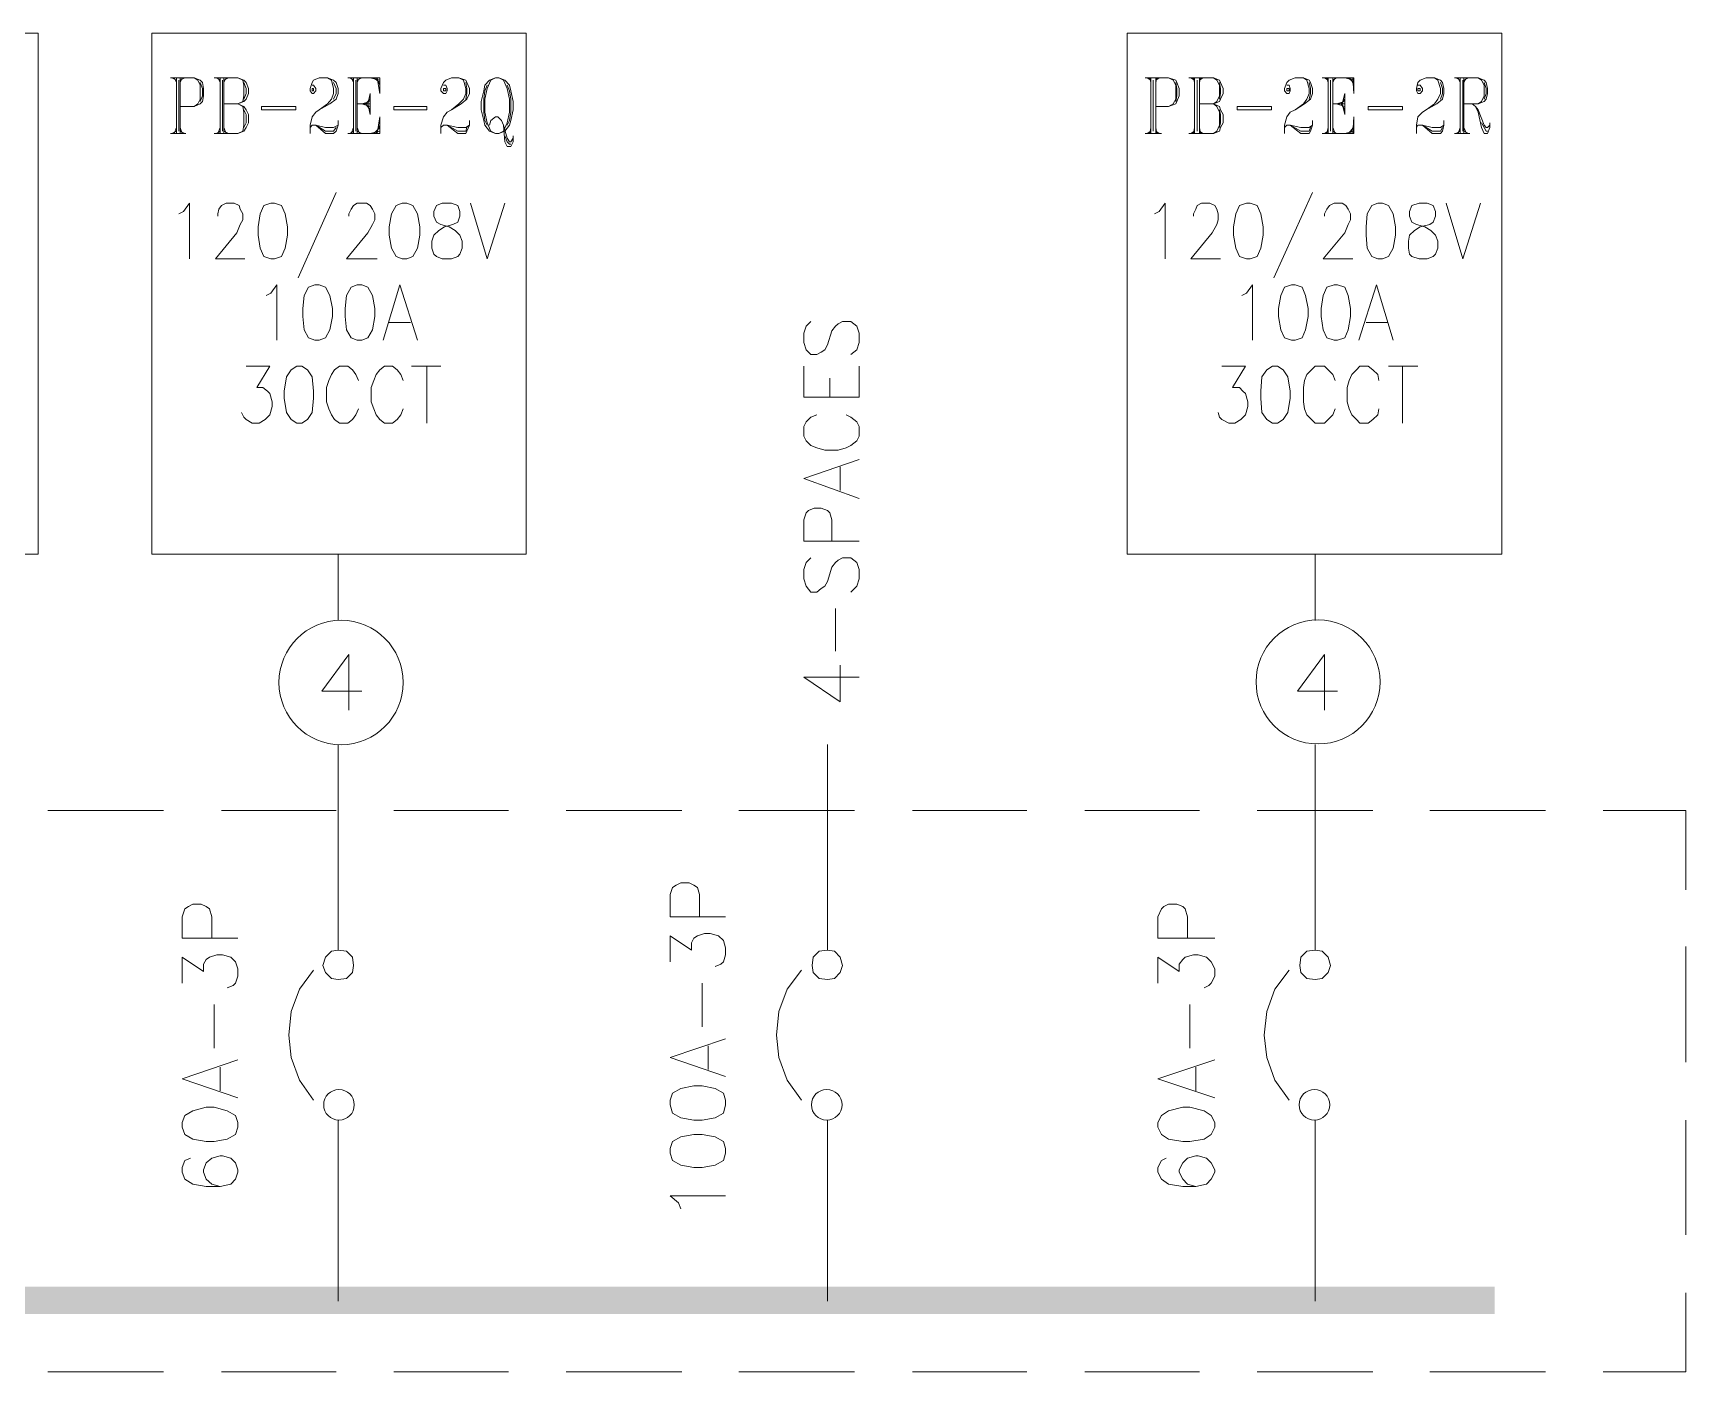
# Model space of a CAD drawing. Header units: inches. Extents: x 0.9 to 46, y 0.8 to 32.4.
# Drawn here: x 39.515 to 41.848, y 14.145 to 16.033 of the extents above; entities that cross this region are included whole.
import ezdxf

# ---------------------------------------------------------------- set-up
doc = ezdxf.new("R2010")
doc.units = ezdxf.units.IN
doc.header["$MEASUREMENT"] = 0
doc.layers.add('PDF_Geometry', color=7, linetype='Continuous')
doc.layers.add('PDF_Solid Fills', color=7, linetype='Continuous')

msp = doc.modelspace()

# ---------------------------------------------------------------- linework, layer by layer
at = {"layer": 'PDF_Geometry', "lineweight": 9}
for points in [[(38.9942, 16.033), (38.9942, 15.2981), (39.5226, 15.2981), (39.5226, 16.033)], [(39.6827, 16.033), (39.6827, 15.2981), (40.2111, 15.2981), (40.2111, 16.033)], [(41.0591, 16.033), (41.0591, 15.2981), (41.5875, 15.2981), (41.5875, 16.033)], [(39.9092, 15.9514), (39.9109, 15.9514), (39.9109, 15.9547), (39.9092, 15.9547)], [(40.0943, 15.9514), (40.0976, 15.9514), (40.0976, 15.9547), (40.0943, 15.9547)], [(40.1677, 15.9697), (40.1594, 15.9664), (40.1527, 15.9597), (40.1511, 15.9514), (40.1476, 15.9364), (40.1476, 15.9247), (40.1511, 15.9097), (40.1527, 15.903), (40.1594, 15.8947), (40.1677, 15.8914), (40.1725, 15.8914), (40.1811, 15.8947), (40.1875, 15.903), (40.1894, 15.9097), (40.1926, 15.9247), (40.1926, 15.9364), (40.1894, 15.9514), (40.1875, 15.9597), (40.1811, 15.9664), (40.1725, 15.9697)], [(41.2844, 15.9514), (41.2877, 15.9514), (41.2877, 15.9547), (41.2844, 15.9547)], [(41.4691, 15.9514), (41.4725, 15.9514), (41.4725, 15.9547), (41.4691, 15.9547)], [(39.886, 15.9247), (39.8375, 15.9247), (39.8375, 15.9297), (39.886, 15.9297)], [(39.9909, 15.918), (39.9877, 15.933), (39.9909, 15.948)], [(40.071, 15.9247), (40.0244, 15.9247), (40.0244, 15.9297), (40.071, 15.9297)], [(41.2627, 15.9247), (41.2142, 15.9247), (41.2142, 15.9297), (41.2627, 15.9297)], [(41.3661, 15.918), (41.3626, 15.933), (41.3661, 15.948)], [(41.4474, 15.9247), (41.3992, 15.9247), (41.3992, 15.9297), (41.4474, 15.9297)], [(39.8509, 15.793), (39.841, 15.7897), (39.8359, 15.778), (39.8327, 15.7597), (39.8327, 15.748), (39.8359, 15.7297), (39.841, 15.7181), (39.8509, 15.7147), (39.856, 15.7147), (39.8659, 15.7181), (39.871, 15.7297), (39.8742, 15.748), (39.8742, 15.7597), (39.871, 15.778), (39.8659, 15.7897), (39.856, 15.793)], [(40.0359, 15.793), (40.0276, 15.7897), (40.0209, 15.778), (40.0177, 15.7597), (40.0177, 15.748), (40.0209, 15.7297), (40.0276, 15.7181), (40.0359, 15.7147), (40.0426, 15.7147), (40.0509, 15.7181), (40.0576, 15.7297), (40.0608, 15.748), (40.0608, 15.7597), (40.0576, 15.778), (40.0509, 15.7897), (40.0426, 15.793)], [(40.0927, 15.793), (40.0844, 15.7897), (40.0809, 15.7814), (40.0809, 15.7747), (40.0844, 15.7664), (40.0908, 15.763), (40.1026, 15.7597), (40.1109, 15.7547), (40.1176, 15.748), (40.1208, 15.7397), (40.1208, 15.7297), (40.1176, 15.7214), (40.1144, 15.7181), (40.1058, 15.7147), (40.0927, 15.7147), (40.0844, 15.7181), (40.0809, 15.7214), (40.0777, 15.7297), (40.0777, 15.7397), (40.0809, 15.748), (40.0876, 15.7547), (40.0959, 15.7597), (40.1077, 15.763), (40.1144, 15.7664), (40.1176, 15.7747), (40.1176, 15.7814), (40.1144, 15.7897), (40.1058, 15.793)], [(41.2276, 15.793), (41.2177, 15.7897), (41.2126, 15.778), (41.2091, 15.7597), (41.2091, 15.748), (41.2126, 15.7297), (41.2177, 15.7181), (41.2276, 15.7147), (41.2327, 15.7147), (41.2426, 15.7181), (41.2477, 15.7297), (41.2509, 15.748), (41.2509, 15.7597), (41.2477, 15.778), (41.2426, 15.7897), (41.2327, 15.793)], [(41.4126, 15.793), (41.4043, 15.7897), (41.3977, 15.778), (41.3961, 15.7597), (41.3961, 15.748), (41.3977, 15.7297), (41.4043, 15.7181), (41.4126, 15.7147), (41.4193, 15.7147), (41.4276, 15.7181), (41.4343, 15.7297), (41.4375, 15.748), (41.4375, 15.7597), (41.4343, 15.778), (41.4276, 15.7897), (41.4193, 15.793)], [(41.471, 15.793), (41.4608, 15.7897), (41.4576, 15.7814), (41.4576, 15.7747), (41.4608, 15.7664), (41.4675, 15.763), (41.4793, 15.7597), (41.4876, 15.7547), (41.4943, 15.748), (41.4975, 15.7397), (41.4975, 15.7297), (41.4943, 15.7214), (41.4908, 15.7181), (41.4825, 15.7147), (41.471, 15.7147), (41.4608, 15.7181), (41.4576, 15.7214), (41.456, 15.7297), (41.456, 15.7397), (41.4576, 15.748), (41.4643, 15.7547), (41.4726, 15.7597), (41.486, 15.763), (41.4908, 15.7664), (41.4943, 15.7747), (41.4943, 15.7814), (41.4908, 15.7897), (41.4825, 15.793)], [(39.9128, 15.678), (39.9041, 15.6747), (39.8978, 15.6631), (39.8958, 15.6447), (39.8958, 15.6331), (39.8978, 15.6147), (39.9041, 15.603), (39.9128, 15.5997), (39.9191, 15.5997), (39.9278, 15.603), (39.9341, 15.6147), (39.9376, 15.6331), (39.9376, 15.6447), (39.9341, 15.6631), (39.9278, 15.6747), (39.9191, 15.678)], [(39.9727, 15.678), (39.9641, 15.6747), (39.9577, 15.6631), (39.9558, 15.6447), (39.9558, 15.6331), (39.9577, 15.6147), (39.9641, 15.603), (39.9727, 15.5997), (39.9791, 15.5997), (39.9877, 15.603), (39.9941, 15.6147), (39.9976, 15.6331), (39.9976, 15.6447), (39.9941, 15.6631), (39.9877, 15.6747), (39.9791, 15.678)], [(41.2908, 15.678), (41.2809, 15.6747), (41.2758, 15.6631), (41.2726, 15.6447), (41.2726, 15.6331), (41.2758, 15.6147), (41.2809, 15.603), (41.2908, 15.5997), (41.2959, 15.5997), (41.3058, 15.603), (41.3109, 15.6147), (41.3144, 15.6331), (41.3144, 15.6447), (41.3109, 15.6631), (41.3058, 15.6747), (41.2959, 15.678)], [(41.3511, 15.678), (41.3409, 15.6747), (41.3358, 15.6631), (41.3326, 15.6447), (41.3326, 15.6331), (41.3358, 15.6147), (41.3409, 15.603), (41.3511, 15.5997), (41.3559, 15.5997), (41.3661, 15.603), (41.3708, 15.6147), (41.3744, 15.6331), (41.3744, 15.6447), (41.3708, 15.6631), (41.3661, 15.6747), (41.3559, 15.678)], [(39.8876, 15.5631), (39.8793, 15.5581), (39.8726, 15.5481), (39.8694, 15.5281), (39.8694, 15.518), (39.8726, 15.498), (39.8793, 15.488), (39.8876, 15.483), (39.8943, 15.483), (39.9026, 15.488), (39.9092, 15.498), (39.9108, 15.518), (39.9108, 15.5281), (39.9092, 15.5481), (39.9026, 15.5581), (39.8943, 15.5631)], [(41.2643, 15.5631), (41.256, 15.5581), (41.2493, 15.5481), (41.2477, 15.5281), (41.2477, 15.518), (41.2493, 15.498), (41.256, 15.488), (41.2643, 15.483), (41.271, 15.483), (41.2793, 15.488), (41.286, 15.498), (41.2892, 15.518), (41.2892, 15.5281), (41.286, 15.5481), (41.2793, 15.5581), (41.271, 15.5631)], [(39.9459, 14.7397), (39.9361, 14.7381), (39.9278, 14.7297), (39.9242, 14.7181), (39.9278, 14.7081), (39.9361, 14.6997), (39.9459, 14.6981), (39.9577, 14.6997), (39.966, 14.7081), (39.9676, 14.7181), (39.966, 14.7297), (39.9577, 14.7381)], [(40.6361, 14.7397), (40.6243, 14.7381), (40.616, 14.7297), (40.6144, 14.7181), (40.616, 14.7081), (40.6243, 14.6997), (40.6361, 14.6981), (40.646, 14.6997), (40.6542, 14.7081), (40.6574, 14.7181), (40.6542, 14.7297), (40.646, 14.7381)], [(41.3243, 14.7397), (41.3125, 14.7381), (41.3042, 14.7297), (41.3026, 14.7181), (41.3042, 14.7081), (41.3125, 14.6997), (41.3243, 14.6981), (41.3342, 14.6997), (41.3425, 14.7081), (41.346, 14.7181), (41.3425, 14.7297), (41.3342, 14.7381)], [(40.4143, 14.5214), (40.4175, 14.5097), (40.4293, 14.5031), (40.4475, 14.4997), (40.4593, 14.4997), (40.4775, 14.5031), (40.4893, 14.5097), (40.4925, 14.5214), (40.4925, 14.5281), (40.4893, 14.5381), (40.4775, 14.5447), (40.4593, 14.5481), (40.4475, 14.5481), (40.4293, 14.5447), (40.4175, 14.5381), (40.4143, 14.5281)], [(39.7258, 14.4898), (39.7293, 14.4797), (39.7408, 14.4731), (39.7593, 14.4697), (39.7708, 14.4697), (39.7893, 14.4731), (39.8011, 14.4797), (39.8043, 14.4898), (39.8043, 14.4964), (39.8011, 14.5064), (39.7893, 14.5131), (39.7708, 14.5181), (39.7593, 14.5181), (39.7408, 14.5131), (39.7293, 14.5064), (39.7258, 14.4964)], [(41.1025, 14.4898), (41.1076, 14.4797), (41.1175, 14.4731), (41.1376, 14.4697), (41.1475, 14.4697), (41.1676, 14.4731), (41.1775, 14.4797), (41.1826, 14.4898), (41.1826, 14.4964), (41.1775, 14.5064), (41.1676, 14.5131), (41.1475, 14.5181), (41.1376, 14.5181), (41.1175, 14.5131), (41.1076, 14.5064), (41.1025, 14.4964)], [(40.4143, 14.4531), (40.4175, 14.4431), (40.4293, 14.4364), (40.4475, 14.4331), (40.4593, 14.4331), (40.4775, 14.4364), (40.4893, 14.4431), (40.4925, 14.4531), (40.4925, 14.4597), (40.4893, 14.4697), (40.4775, 14.4764), (40.4593, 14.4797), (40.4475, 14.4797), (40.4293, 14.4764), (40.4175, 14.4697), (40.4143, 14.4597)]]:
    msp.add_lwpolyline(points, close=True, dxfattribs=at)
for points in [[(39.7092, 15.9697), (39.7427, 15.9697), (39.751, 15.9664), (39.7542, 15.9631), (39.7558, 15.9547), (39.7558, 15.9447), (39.7542, 15.9364), (39.751, 15.933), (39.7427, 15.9297), (39.7226, 15.9297)], [(39.7108, 15.9697), (39.7175, 15.9664)], [(39.7143, 15.9697), (39.7175, 15.9631)], [(39.7175, 15.9697), (39.7175, 15.8914)], [(39.721, 15.9664), (39.721, 15.8947)], [(39.7226, 15.9697), (39.7226, 15.8914)], [(39.7258, 15.9697), (39.7226, 15.9631)], [(39.7293, 15.9697), (39.7226, 15.9664)], [(39.7427, 15.9697), (39.7475, 15.9664), (39.751, 15.9597), (39.751, 15.9397), (39.7475, 15.933), (39.7427, 15.9297)], [(39.751, 15.9631), (39.7542, 15.9547), (39.7542, 15.9447), (39.751, 15.9364)], [(39.7708, 15.9697), (39.8043, 15.9697), (39.8126, 15.9664), (39.8161, 15.9631), (39.8193, 15.9547), (39.8193, 15.948), (39.8161, 15.9397), (39.8126, 15.9364), (39.8043, 15.933), (39.8126, 15.9297), (39.8161, 15.9247), (39.8193, 15.918), (39.8193, 15.9064), (39.8161, 15.8997), (39.8126, 15.8947), (39.8043, 15.8914), (39.7708, 15.8914)], [(39.7743, 15.9697), (39.7794, 15.9664)], [(39.7759, 15.9697), (39.7794, 15.9631)], [(39.7794, 15.9697), (39.7794, 15.8914)], [(39.7826, 15.9664), (39.7826, 15.8947)], [(39.7842, 15.9697), (39.7842, 15.8914)], [(39.8043, 15.9697), (39.811, 15.9664), (39.8126, 15.9597), (39.8126, 15.9447), (39.811, 15.9364), (39.8043, 15.933), (39.7842, 15.933)], [(39.7877, 15.9697), (39.7842, 15.9631)], [(39.7909, 15.9697), (39.7842, 15.9664)], [(39.8126, 15.9631), (39.8161, 15.9547), (39.8161, 15.948), (39.8126, 15.9397)], [(39.9092, 15.9597), (39.9108, 15.9597), (39.9144, 15.9547), (39.9144, 15.9514), (39.9108, 15.948), (39.9092, 15.948), (39.9061, 15.9514), (39.9061, 15.9547), (39.9092, 15.9631), (39.9108, 15.9664), (39.9191, 15.9697), (39.9309, 15.9697), (39.9392, 15.9664), (39.9428, 15.9631), (39.9459, 15.9547), (39.9459, 15.948), (39.9428, 15.9397), (39.9341, 15.933), (39.9191, 15.9247), (39.9144, 15.9214), (39.9092, 15.9147), (39.9061, 15.903), (39.9061, 15.8914)], [(39.9309, 15.9697), (39.9361, 15.9664), (39.9392, 15.9547), (39.9392, 15.948), (39.9361, 15.9397), (39.9309, 15.933), (39.9191, 15.9247)], [(39.9392, 15.9631), (39.9428, 15.9547), (39.9428, 15.948), (39.9392, 15.9397)], [(39.9593, 15.9697), (40.0043, 15.9697), (40.0043, 15.948), (40.0008, 15.9697)], [(39.9625, 15.9697), (39.9676, 15.9664)], [(39.9641, 15.9697), (39.9676, 15.9631)], [(39.9676, 15.9697), (39.9676, 15.8914)], [(39.9708, 15.9664), (39.9708, 15.8947)], [(39.9727, 15.9697), (39.9727, 15.8914)], [(39.9759, 15.9697), (39.9727, 15.9631)], [(39.9791, 15.9697), (39.9727, 15.9664)], [(39.9909, 15.9697), (40.0043, 15.9664)], [(39.996, 15.9697), (40.0043, 15.9631)], [(39.9992, 15.9697), (40.0043, 15.9597)], [(40.0943, 15.9597), (40.0975, 15.9597), (40.0994, 15.9547), (40.0994, 15.9514), (40.0975, 15.948), (40.0943, 15.948), (40.0908, 15.9514), (40.0908, 15.9547), (40.0943, 15.9631), (40.0975, 15.9664), (40.1058, 15.9697), (40.116, 15.9697), (40.1259, 15.9664), (40.1275, 15.9631), (40.131, 15.9547), (40.131, 15.948), (40.1275, 15.9397), (40.1192, 15.933), (40.1058, 15.9247), (40.0994, 15.9214), (40.0943, 15.9147), (40.0908, 15.903), (40.0908, 15.8914)], [(40.116, 15.9697), (40.1227, 15.9664), (40.1259, 15.9547), (40.1259, 15.948), (40.1227, 15.9397), (40.116, 15.933), (40.1058, 15.9247)], [(40.1259, 15.9631), (40.1275, 15.9547), (40.1275, 15.948), (40.1259, 15.9397)], [(40.1559, 15.9597), (40.1527, 15.9514), (40.1511, 15.9397), (40.1511, 15.9214), (40.1527, 15.9097), (40.1559, 15.903)], [(40.1677, 15.9697), (40.161, 15.9664), (40.1559, 15.9547), (40.1527, 15.9397), (40.1527, 15.9214), (40.1559, 15.9064), (40.161, 15.8947), (40.1677, 15.8914)], [(40.1725, 15.8914), (40.1792, 15.8947), (40.1843, 15.9064), (40.1875, 15.9214), (40.1875, 15.9397), (40.1843, 15.9547), (40.1792, 15.9664), (40.1725, 15.9697)], [(40.1843, 15.903), (40.1875, 15.9097), (40.1894, 15.9214), (40.1894, 15.9397), (40.1875, 15.9514), (40.1843, 15.9597)], [(41.0843, 15.9697), (41.1175, 15.9697), (41.1277, 15.9664), (41.1293, 15.9631), (41.1325, 15.9547), (41.1325, 15.9447), (41.1293, 15.9364), (41.1277, 15.933), (41.1175, 15.9297), (41.0993, 15.9297)], [(41.0875, 15.9697), (41.0926, 15.9664)], [(41.091, 15.9697), (41.0926, 15.9631)], [(41.0926, 15.9697), (41.0926, 15.8914)], [(41.0958, 15.9664), (41.0958, 15.8947)], [(41.0993, 15.9697), (41.0993, 15.8914)], [(41.1009, 15.9697), (41.0993, 15.9631)], [(41.1041, 15.9697), (41.0993, 15.9664)], [(41.1175, 15.9697), (41.1242, 15.9664), (41.1277, 15.9597), (41.1277, 15.9397), (41.1242, 15.933), (41.1175, 15.9297)], [(41.1277, 15.9631), (41.1293, 15.9547), (41.1293, 15.9447), (41.1277, 15.9364)], [(41.1459, 15.9697), (41.181, 15.9697), (41.1893, 15.9664), (41.1909, 15.9631), (41.1944, 15.9547), (41.1944, 15.948), (41.1909, 15.9397), (41.1893, 15.9364), (41.181, 15.933), (41.1893, 15.9297), (41.1909, 15.9247), (41.1944, 15.918), (41.1944, 15.9064), (41.1909, 15.8997), (41.1893, 15.8947), (41.181, 15.8914), (41.1459, 15.8914)], [(41.1491, 15.9697), (41.1542, 15.9664)], [(41.1526, 15.9697), (41.1542, 15.9631)], [(41.1542, 15.9697), (41.1542, 15.8914)], [(41.1577, 15.9664), (41.1577, 15.8947)], [(41.1609, 15.9697), (41.1609, 15.8914)], [(41.181, 15.9697), (41.1858, 15.9664), (41.1893, 15.9597), (41.1893, 15.9447), (41.1858, 15.9364), (41.181, 15.933), (41.1609, 15.933)], [(41.1625, 15.9697), (41.1609, 15.9631)], [(41.166, 15.9697), (41.1609, 15.9664)], [(41.1893, 15.9631), (41.1909, 15.9547), (41.1909, 15.948), (41.1893, 15.9397)], [(41.2844, 15.9597), (41.2876, 15.9597), (41.2892, 15.9547), (41.2892, 15.9514), (41.2876, 15.948), (41.2844, 15.948), (41.2809, 15.9514), (41.2809, 15.9547), (41.2844, 15.9631), (41.2876, 15.9664), (41.2959, 15.9697), (41.3077, 15.9697), (41.316, 15.9664), (41.3176, 15.9631), (41.3208, 15.9547), (41.3208, 15.948), (41.3176, 15.9397), (41.3093, 15.933), (41.2959, 15.9247), (41.2892, 15.9214), (41.2844, 15.9147), (41.2809, 15.903), (41.2809, 15.8914)], [(41.3077, 15.9697), (41.3125, 15.9664), (41.316, 15.9547), (41.316, 15.948), (41.3125, 15.9397), (41.3077, 15.933), (41.2959, 15.9247)], [(41.316, 15.9631), (41.3176, 15.9547), (41.3176, 15.948), (41.316, 15.9397)], [(41.3342, 15.9697), (41.3791, 15.9697), (41.3791, 15.948), (41.3776, 15.9697)], [(41.3377, 15.9697), (41.3425, 15.9664)], [(41.3409, 15.9697), (41.3425, 15.9631)], [(41.3425, 15.9697), (41.3425, 15.8914)], [(41.346, 15.9664), (41.346, 15.8947)], [(41.3492, 15.9697), (41.3492, 15.8914)], [(41.3527, 15.9697), (41.3492, 15.9631)], [(41.3543, 15.9697), (41.3492, 15.9664)], [(41.3661, 15.9697), (41.3791, 15.9664)], [(41.3708, 15.9697), (41.3791, 15.9631)], [(41.3744, 15.9697), (41.3791, 15.9597)], [(41.4691, 15.9597), (41.4726, 15.9597), (41.4758, 15.9547), (41.4758, 15.9514), (41.4726, 15.948), (41.4691, 15.948), (41.4675, 15.9514), (41.4675, 15.9547), (41.4691, 15.9631), (41.4726, 15.9664), (41.4809, 15.9697), (41.4927, 15.9697), (41.501, 15.9664), (41.5042, 15.9631), (41.5058, 15.9547), (41.5058, 15.948), (41.5042, 15.9397), (41.4959, 15.933), (41.4809, 15.9247), (41.4758, 15.9214), (41.4691, 15.9147), (41.4675, 15.903), (41.4675, 15.8914)], [(41.4927, 15.9697), (41.4975, 15.9664), (41.501, 15.9547), (41.501, 15.948), (41.4975, 15.9397), (41.4927, 15.933), (41.4809, 15.9247)], [(41.501, 15.9631), (41.5042, 15.9547), (41.5042, 15.948), (41.501, 15.9397)], [(41.5208, 15.9697), (41.5543, 15.9697), (41.5626, 15.9664), (41.5658, 15.9631), (41.5677, 15.9547), (41.5677, 15.948), (41.5658, 15.9397), (41.5626, 15.9364), (41.5543, 15.933), (41.5342, 15.933)], [(41.5227, 15.9697), (41.5291, 15.9664)], [(41.5259, 15.9697), (41.5291, 15.9631)], [(41.5291, 15.9697), (41.5291, 15.8914)], [(41.5326, 15.9664), (41.5326, 15.8947)], [(41.5342, 15.9697), (41.5342, 15.8914)], [(41.5377, 15.9697), (41.5342, 15.9631)], [(41.5409, 15.9697), (41.5342, 15.9664)], [(41.5543, 15.9697), (41.5591, 15.9664), (41.5626, 15.9597), (41.5626, 15.9447), (41.5591, 15.9364), (41.5543, 15.933)], [(41.5626, 15.9631), (41.5658, 15.9547), (41.5658, 15.948), (41.5626, 15.9397)], [(39.8043, 15.933), (39.811, 15.9297), (39.8126, 15.9214), (39.8126, 15.903), (39.811, 15.8947), (39.8043, 15.8914)], [(39.9727, 15.933), (39.9909, 15.933)], [(39.9909, 15.9364), (39.9791, 15.933), (39.9909, 15.9297)], [(39.9909, 15.9397), (39.9842, 15.933), (39.9909, 15.9247)], [(41.181, 15.933), (41.1858, 15.9297), (41.1893, 15.9214), (41.1893, 15.903), (41.1858, 15.8947), (41.181, 15.8914)], [(41.3492, 15.933), (41.3661, 15.933)], [(41.3661, 15.9364), (41.3543, 15.933), (41.3661, 15.9297)], [(41.3661, 15.9397), (41.361, 15.933), (41.3661, 15.9247)], [(41.546, 15.933), (41.5508, 15.9297), (41.5543, 15.9214), (41.5591, 15.8997), (41.5626, 15.8914), (41.5677, 15.8914), (41.5709, 15.8997), (41.5709, 15.9064)], [(41.5508, 15.9297), (41.5543, 15.9247), (41.5626, 15.903), (41.5658, 15.8997), (41.5677, 15.8997), (41.5709, 15.903)], [(39.8126, 15.9247), (39.8161, 15.918), (39.8161, 15.9064), (39.8126, 15.8997)], [(39.9459, 15.9097), (39.9459, 15.903), (39.9428, 15.8947), (39.9392, 15.8914), (39.9278, 15.8914), (39.9144, 15.903), (39.9278, 15.8947), (39.9392, 15.8947), (39.9428, 15.8997)], [(39.9593, 15.8914), (40.0043, 15.8914), (40.0043, 15.9147), (40.0008, 15.8914)], [(40.131, 15.9097), (40.131, 15.903), (40.1275, 15.8947), (40.1259, 15.8914), (40.1144, 15.8914), (40.0994, 15.903), (40.1144, 15.8947), (40.1259, 15.8947), (40.1275, 15.8997)], [(40.1594, 15.903), (40.161, 15.9097), (40.1677, 15.9147), (40.1709, 15.9147), (40.176, 15.9097), (40.1792, 15.903), (40.1811, 15.8797), (40.1843, 15.873), (40.1894, 15.873), (40.1926, 15.8797), (40.1926, 15.8881)], [(41.1893, 15.9247), (41.1909, 15.918), (41.1909, 15.9064), (41.1893, 15.8997)], [(41.3208, 15.9097), (41.3208, 15.903), (41.3176, 15.8947), (41.316, 15.8914), (41.3042, 15.8914), (41.2892, 15.903), (41.3042, 15.8947), (41.316, 15.8947), (41.3176, 15.8997)], [(41.3342, 15.8914), (41.3791, 15.8914), (41.3791, 15.9147), (41.3776, 15.8914)], [(41.5058, 15.9097), (41.5058, 15.903), (41.5042, 15.8947), (41.501, 15.8914), (41.4892, 15.8914), (41.4758, 15.903), (41.4892, 15.8947), (41.501, 15.8947), (41.5042, 15.8997)], [(41.5591, 15.9064), (41.5626, 15.8997), (41.5658, 15.8947), (41.5677, 15.8947)], [(39.7092, 15.8914), (39.7309, 15.8914)], [(39.7175, 15.8947), (39.7108, 15.8914)], [(39.7175, 15.8997), (39.7143, 15.8914)], [(39.7226, 15.8997), (39.7258, 15.8914)], [(39.7226, 15.8947), (39.7293, 15.8914)], [(39.7794, 15.8947), (39.7743, 15.8914)], [(39.7794, 15.8997), (39.7759, 15.8914)], [(39.7842, 15.8997), (39.7877, 15.8914)], [(39.7842, 15.8947), (39.7909, 15.8914)], [(39.9061, 15.8997), (39.9092, 15.903), (39.9144, 15.903), (39.9278, 15.8997), (39.9392, 15.8997), (39.9459, 15.903)], [(39.9676, 15.8947), (39.9625, 15.8914)], [(39.9676, 15.8997), (39.9641, 15.8914)], [(39.9727, 15.8997), (39.9759, 15.8914)], [(39.9727, 15.8947), (39.9791, 15.8914)], [(39.9909, 15.8914), (40.0043, 15.8947)], [(39.996, 15.8914), (40.0043, 15.8997)], [(39.9992, 15.8914), (40.0043, 15.903)], [(40.0908, 15.8997), (40.0943, 15.903), (40.0994, 15.903), (40.1144, 15.8997), (40.1259, 15.8997), (40.131, 15.903)], [(40.1792, 15.903), (40.1843, 15.8847), (40.1875, 15.8797), (40.1894, 15.8797), (40.1926, 15.8847)], [(40.1811, 15.8881), (40.1843, 15.8797), (40.1875, 15.8764), (40.1894, 15.8764)], [(41.0843, 15.8914), (41.1076, 15.8914)], [(41.0926, 15.8947), (41.0875, 15.8914)], [(41.0926, 15.8997), (41.091, 15.8914)], [(41.0993, 15.8997), (41.1009, 15.8914)], [(41.0993, 15.8947), (41.1041, 15.8914)], [(41.1542, 15.8947), (41.1491, 15.8914)], [(41.1542, 15.8997), (41.1526, 15.8914)], [(41.1609, 15.8997), (41.1625, 15.8914)], [(41.1609, 15.8947), (41.166, 15.8914)], [(41.2809, 15.8997), (41.2844, 15.903), (41.2892, 15.903), (41.3042, 15.8997), (41.316, 15.8997), (41.3208, 15.903)], [(41.3425, 15.8947), (41.3377, 15.8914)], [(41.3425, 15.8997), (41.3409, 15.8914)], [(41.3492, 15.8997), (41.3527, 15.8914)], [(41.3492, 15.8947), (41.3543, 15.8914)], [(41.3661, 15.8914), (41.3791, 15.8947)], [(41.3708, 15.8914), (41.3791, 15.8997)], [(41.3744, 15.8914), (41.3791, 15.903)], [(41.4675, 15.8997), (41.4691, 15.903), (41.4758, 15.903), (41.4892, 15.8997), (41.501, 15.8997), (41.5058, 15.903)], [(41.5208, 15.8914), (41.5425, 15.8914)], [(41.5291, 15.8947), (41.5227, 15.8914)], [(41.5291, 15.8997), (41.5259, 15.8914)], [(41.5342, 15.8997), (41.5377, 15.8914)], [(41.5342, 15.8947), (41.5409, 15.8914)], [(39.721, 15.778), (39.7277, 15.7814), (39.736, 15.793), (39.736, 15.7147)], [(39.7759, 15.7747), (39.7759, 15.778), (39.7775, 15.7847), (39.781, 15.7897), (39.7877, 15.793), (39.7992, 15.793), (39.8059, 15.7897), (39.8075, 15.7847), (39.811, 15.778), (39.811, 15.7697), (39.8075, 15.763), (39.8027, 15.7514), (39.7727, 15.7147), (39.8142, 15.7147)], [(39.9428, 15.808), (39.8891, 15.688)], [(39.9609, 15.7747), (39.9609, 15.778), (39.9641, 15.7847), (39.9676, 15.7897), (39.9727, 15.793), (39.9858, 15.793), (39.9909, 15.7897), (39.9941, 15.7847), (39.9976, 15.778), (39.9976, 15.7697), (39.9941, 15.763), (39.9877, 15.7514), (39.9577, 15.7147), (40.0008, 15.7147)], [(40.1326, 15.793), (40.1559, 15.7147), (40.1811, 15.793)], [(41.0977, 15.778), (41.1041, 15.7814), (41.1127, 15.793), (41.1127, 15.7147)], [(41.1526, 15.7747), (41.1526, 15.778), (41.1558, 15.7847), (41.1577, 15.7897), (41.1641, 15.793), (41.1759, 15.793), (41.1826, 15.7897), (41.1858, 15.7847), (41.1877, 15.778), (41.1877, 15.7697), (41.1858, 15.763), (41.1791, 15.7514), (41.1491, 15.7147), (41.1909, 15.7147)], [(41.3208, 15.808), (41.2659, 15.688)], [(41.3377, 15.7747), (41.3377, 15.778), (41.3409, 15.7847), (41.3444, 15.7897), (41.3511, 15.793), (41.3626, 15.793), (41.3677, 15.7897), (41.3708, 15.7847), (41.3744, 15.778), (41.3744, 15.7697), (41.3708, 15.763), (41.3661, 15.7514), (41.3358, 15.7147), (41.3776, 15.7147)], [(41.5093, 15.793), (41.5326, 15.7147), (41.5575, 15.793)], [(39.8442, 15.6631), (39.8509, 15.6664), (39.8592, 15.678), (39.8592, 15.5997)], [(40.0091, 15.5997), (40.0327, 15.678), (40.0576, 15.5997)], [(41.2209, 15.6631), (41.2276, 15.6664), (41.2359, 15.678), (41.2359, 15.5997)], [(41.3858, 15.5997), (41.4111, 15.678), (41.4343, 15.5997)], [(40.0177, 15.6247), (40.0477, 15.6247)], [(40.6125, 15.6264), (40.6061, 15.6197), (40.6026, 15.6097), (40.6026, 15.5964), (40.6061, 15.5864), (40.6125, 15.5797), (40.6211, 15.5797), (40.6274, 15.583), (40.6326, 15.5864), (40.6361, 15.5931), (40.6424, 15.6131), (40.6475, 15.6197), (40.6511, 15.623), (40.6574, 15.6264), (40.6692, 15.6264), (40.6775, 15.6197), (40.6811, 15.6097), (40.6811, 15.5964), (40.6775, 15.5864), (40.6692, 15.5797)], [(41.3961, 15.6247), (41.426, 15.6247)], [(39.8161, 15.5631), (39.8493, 15.5631), (39.8311, 15.5331), (39.8394, 15.5331), (39.8461, 15.5281), (39.8493, 15.5247), (39.8525, 15.5131), (39.8525, 15.5064), (39.8493, 15.4947), (39.8426, 15.488), (39.8343, 15.483), (39.8244, 15.483), (39.8161, 15.488), (39.8126, 15.4914), (39.8094, 15.498)], [(39.9743, 15.5431), (39.9708, 15.5514), (39.966, 15.5581), (39.9593, 15.5631), (39.9475, 15.5631), (39.9408, 15.5581), (39.9361, 15.5514), (39.9325, 15.5431), (39.9293, 15.5331), (39.9293, 15.5131), (39.9325, 15.503), (39.9361, 15.4947), (39.9408, 15.488), (39.9475, 15.483), (39.9593, 15.483), (39.966, 15.488), (39.9708, 15.4947), (39.9743, 15.503)], [(40.0375, 15.5431), (40.0343, 15.5514), (40.0292, 15.5581), (40.0225, 15.5631), (40.011, 15.5631), (40.0043, 15.5581), (39.9992, 15.5514), (39.996, 15.5431), (39.9925, 15.5331), (39.9925, 15.5131), (39.996, 15.503), (39.9992, 15.4947), (40.0043, 15.488), (40.011, 15.483), (40.0225, 15.483), (40.0292, 15.488), (40.0343, 15.4947), (40.0375, 15.503)], [(40.0493, 15.5631), (40.0908, 15.5631)], [(40.071, 15.5631), (40.071, 15.483)], [(40.6811, 15.5631), (40.6811, 15.5197), (40.6026, 15.5197), (40.6026, 15.5631)], [(41.1925, 15.5631), (41.226, 15.5631), (41.2075, 15.5331), (41.2177, 15.5331), (41.2225, 15.5281), (41.226, 15.5247), (41.2292, 15.5131), (41.2292, 15.5064), (41.226, 15.4947), (41.2193, 15.488), (41.211, 15.483), (41.2027, 15.483), (41.1925, 15.488), (41.1893, 15.4914), (41.1877, 15.498)], [(41.3527, 15.5431), (41.3492, 15.5514), (41.3425, 15.5581), (41.3377, 15.5631), (41.3243, 15.5631), (41.3192, 15.5581), (41.3125, 15.5514), (41.3093, 15.5431), (41.3077, 15.5331), (41.3077, 15.5131), (41.3093, 15.503), (41.3125, 15.4947), (41.3192, 15.488), (41.3243, 15.483), (41.3377, 15.483), (41.3425, 15.488), (41.3492, 15.4947), (41.3527, 15.503)], [(41.4142, 15.5431), (41.4126, 15.5514), (41.4059, 15.5581), (41.3992, 15.5631), (41.3874, 15.5631), (41.3827, 15.5581), (41.376, 15.5514), (41.3724, 15.5431), (41.3693, 15.5331), (41.3693, 15.5131), (41.3724, 15.503), (41.376, 15.4947), (41.3827, 15.488), (41.3874, 15.483), (41.3992, 15.483), (41.4059, 15.488), (41.4126, 15.4947), (41.4142, 15.503)], [(41.4276, 15.5631), (41.4691, 15.5631)], [(41.4474, 15.5631), (41.4474, 15.483)], [(40.6393, 15.5197), (40.6393, 15.5464)], [(40.6211, 15.4947), (40.6125, 15.4914), (40.6061, 15.4847), (40.6026, 15.4781), (40.6026, 15.4647), (40.6061, 15.4581), (40.6125, 15.4514), (40.6211, 15.4481), (40.6326, 15.4447), (40.6511, 15.4447), (40.6625, 15.4481), (40.6692, 15.4514), (40.6775, 15.4581), (40.6811, 15.4647), (40.6811, 15.4781), (40.6775, 15.4847), (40.6692, 15.4914), (40.6625, 15.4947)], [(40.6811, 15.3764), (40.6026, 15.4047), (40.6811, 15.4314)], [(40.6542, 15.3881), (40.6542, 15.4214)], [(40.6811, 15.3164), (40.6026, 15.3164), (40.6026, 15.3464), (40.6061, 15.3564), (40.6093, 15.3597), (40.6176, 15.363), (40.6274, 15.363), (40.6361, 15.3597), (40.6393, 15.3564), (40.6424, 15.3464), (40.6424, 15.3164)], [(39.9459, 15.2047), (39.9459, 15.2981)], [(40.6125, 15.293), (40.6061, 15.2864), (40.6026, 15.2764), (40.6026, 15.2631), (40.6061, 15.2531), (40.6125, 15.2447), (40.6211, 15.2447), (40.6274, 15.2497), (40.6326, 15.2531), (40.6361, 15.2597), (40.6424, 15.2797), (40.6475, 15.2864), (40.6511, 15.2897), (40.6574, 15.293), (40.6692, 15.293), (40.6775, 15.2864), (40.6811, 15.2764), (40.6811, 15.2631), (40.6775, 15.2531), (40.6692, 15.2447)], [(41.3243, 15.2047), (41.3243, 15.2981)], [(40.6475, 15.1614), (40.6475, 15.2214)], [(39.9609, 15.0781), (39.9609, 15.1564), (39.9227, 15.1047), (39.9791, 15.1047)], [(40.6811, 15.1247), (40.6026, 15.1247), (40.6542, 15.0897), (40.6542, 15.1414)], [(41.3377, 15.0781), (41.3377, 15.1564), (41.2994, 15.1047), (41.3559, 15.1047)], [(39.9459, 14.7397), (39.9459, 15.0297)], [(40.6361, 14.7397), (40.6361, 15.0297)], [(41.3243, 14.7397), (41.3243, 15.0297)], [(39.536, 14.9364), (39.6993, 14.9364)], [(39.781, 14.9364), (39.9428, 14.9364)], [(40.0244, 14.9364), (40.1859, 14.9364)], [(40.2676, 14.9364), (40.4309, 14.9364)], [(40.511, 14.9364), (40.6743, 14.9364)], [(40.756, 14.9364), (40.9175, 14.9364)], [(40.9991, 14.9364), (41.1609, 14.9364)], [(41.2426, 14.9364), (41.4059, 14.9364)], [(41.486, 14.9364), (41.6494, 14.9364)], [(41.7307, 14.9364), (41.8475, 14.9364), (41.8475, 14.8247)], [(40.4925, 14.7864), (40.4143, 14.7864), (40.4143, 14.8181), (40.4175, 14.828), (40.4226, 14.8314), (40.4293, 14.8347), (40.4408, 14.8347), (40.4475, 14.8314), (40.4526, 14.828), (40.4558, 14.8181), (40.4558, 14.7864)], [(39.8043, 14.7564), (39.7258, 14.7564), (39.7258, 14.7864), (39.7293, 14.7981), (39.7344, 14.8014), (39.7408, 14.8047), (39.7526, 14.8047), (39.7593, 14.8014), (39.7644, 14.7981), (39.7676, 14.7864), (39.7676, 14.7564)], [(41.1826, 14.7564), (41.1025, 14.7564), (41.1025, 14.7864), (41.1076, 14.7981), (41.1108, 14.8014), (41.1175, 14.8047), (41.1293, 14.8047), (41.1376, 14.8014), (41.1408, 14.7981), (41.1443, 14.7864), (41.1443, 14.7564)], [(40.4143, 14.723), (40.4143, 14.7597), (40.4443, 14.7397), (40.4443, 14.7497), (40.4475, 14.7564), (40.4526, 14.7597), (40.4625, 14.7631), (40.4708, 14.7631), (40.4826, 14.7597), (40.4893, 14.7531), (40.4925, 14.7431), (40.4925, 14.7331), (40.4893, 14.723), (40.4858, 14.7197), (40.4775, 14.7164)], [(41.8475, 14.7447), (41.8475, 14.5814)], [(39.7258, 14.6931), (39.7258, 14.7297), (39.7558, 14.7097), (39.7558, 14.7197), (39.7593, 14.7264), (39.7644, 14.7297), (39.7743, 14.7331), (39.7826, 14.7331), (39.7944, 14.7297), (39.8011, 14.723), (39.8043, 14.7131), (39.8043, 14.7031), (39.8011, 14.6931), (39.7976, 14.6897), (39.7893, 14.6864)], [(41.1025, 14.6931), (41.1025, 14.7297), (41.1325, 14.7097), (41.1325, 14.7197), (41.1376, 14.7264), (41.1408, 14.7297), (41.1526, 14.7331), (41.1593, 14.7331), (41.1708, 14.7297), (41.1775, 14.723), (41.1826, 14.7131), (41.1826, 14.7031), (41.1775, 14.6931), (41.1743, 14.6897), (41.1676, 14.6864)], [(39.9108, 14.7114), (39.8911, 14.6847), (39.8793, 14.6531), (39.8761, 14.6197), (39.8793, 14.5881), (39.8911, 14.5564), (39.9108, 14.5281)], [(40.5994, 14.7114), (40.5793, 14.6847), (40.5675, 14.6531), (40.5643, 14.6197), (40.5675, 14.5881), (40.5793, 14.5564), (40.5994, 14.5281)], [(41.2876, 14.7114), (41.2675, 14.6847), (41.256, 14.6531), (41.2525, 14.6197), (41.256, 14.5881), (41.2675, 14.5564), (41.2876, 14.5281)], [(40.4593, 14.6314), (40.4593, 14.6931)], [(39.7708, 14.6014), (39.7708, 14.6631)], [(41.1475, 14.6014), (41.1475, 14.6631)], [(40.4925, 14.5614), (40.4143, 14.5881), (40.4925, 14.6147)], [(40.4676, 14.5714), (40.4676, 14.6047)], [(39.8043, 14.5314), (39.7258, 14.5581), (39.8043, 14.5847)], [(41.1826, 14.5314), (41.1025, 14.5581), (41.1826, 14.5847)], [(39.7794, 14.5414), (39.7794, 14.5747)], [(41.1558, 14.5414), (41.1558, 14.5747)], [(39.9459, 14.4997), (39.9459, 14.2447)], [(40.6361, 14.4997), (40.6361, 14.2447)], [(41.3243, 14.4997), (41.3243, 14.2447)], [(41.8475, 14.4997), (41.8475, 14.3381)], [(39.7376, 14.4464), (39.7293, 14.4431), (39.7258, 14.4331), (39.7258, 14.4264), (39.7293, 14.4164), (39.7408, 14.4097), (39.7593, 14.4064), (39.7794, 14.4064), (39.7944, 14.4097), (39.8011, 14.4164), (39.8043, 14.4264), (39.8043, 14.4297), (39.8011, 14.4397), (39.7944, 14.4464), (39.7826, 14.4497), (39.7794, 14.4497), (39.7676, 14.4464), (39.7593, 14.4397), (39.7558, 14.4297), (39.7558, 14.4264), (39.7593, 14.4164), (39.7676, 14.4097), (39.7794, 14.4064)], [(41.1143, 14.4464), (41.1076, 14.4431), (41.1025, 14.4331), (41.1025, 14.4264), (41.1076, 14.4164), (41.1175, 14.4097), (41.1376, 14.4064), (41.1558, 14.4064), (41.1708, 14.4097), (41.1775, 14.4164), (41.1826, 14.4264), (41.1826, 14.4297), (41.1775, 14.4397), (41.1708, 14.4464), (41.1593, 14.4497), (41.1558, 14.4497), (41.1443, 14.4464), (41.1376, 14.4397), (41.1325, 14.4297), (41.1325, 14.4264), (41.1376, 14.4164), (41.1443, 14.4097), (41.1558, 14.4064)], [(40.4293, 14.3747), (40.4258, 14.3831), (40.4143, 14.3931), (40.4925, 14.3931)], [(41.8475, 14.2564), (41.8475, 14.1448), (41.7307, 14.1448)], [(39.6993, 14.1448), (39.536, 14.1448)], [(39.9428, 14.1448), (39.781, 14.1448)], [(40.1859, 14.1448), (40.0244, 14.1448)], [(40.4309, 14.1448), (40.2676, 14.1448)], [(40.6743, 14.1448), (40.511, 14.1448)], [(40.9175, 14.1448), (40.756, 14.1448)], [(41.1609, 14.1448), (40.9991, 14.1448)], [(41.4059, 14.1448), (41.2426, 14.1448)], [(41.6494, 14.1448), (41.486, 14.1448)]]:
    msp.add_lwpolyline(points, dxfattribs=at)
for centre, radius in [((39.9498, 15.1171), 0.0877), ((41.3284, 15.1179), 0.0875), ((39.9469, 14.5215), 0.0216), ((40.6351, 14.5215), 0.0216), ((41.3233, 14.5215), 0.0216)]:
    msp.add_circle(centre, radius, dxfattribs=at)
at = {"layer": 'PDF_Solid Fills', "color": 8, "lineweight": 9, "true_color": 0x808080, "transparency": 33554559}
for points in [[(41.5776, 14.2264), (41.5776, 14.2648), (29.2378, 14.2264)], [(41.5776, 14.2648), (29.2378, 14.2264), (29.2378, 14.2648)]]:
    msp.add_solid(points, dxfattribs=at)

doc.saveas('drawing.dxf')
